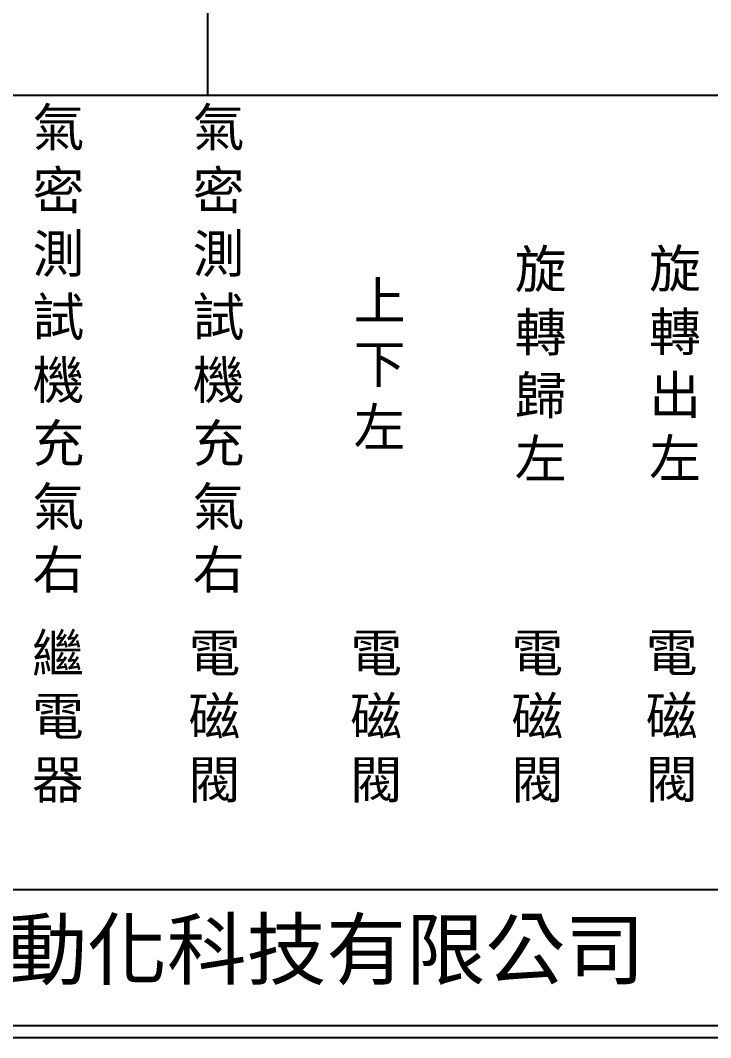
# Model space of a CAD drawing. Extents: x 889 to 1176, y 251 to 455.
# Drawn here: x 953.5 to 1024.5, y 251.2 to 355.8 of the extents above; entities that cross this region are included whole.
import ezdxf

# ---------------------------------------------------------------- set-up
doc = ezdxf.new("R2010")
doc.units = 0
doc.layers.get('0').update_dxf_attribs({"linetype": 'CONTINUOUS'})
doc.layers.add('圖框層', color=7, linetype='CONTINUOUS')
doc.layers.add('標尺寸層', color=3, linetype='CONTINUOUS')
doc.styles.add('CNS', font='romanc.shx', dxfattribs={"bigfont": 'chineset.shx'})
doc.styles.add('STSL', font='kaiu.ttf')

msp = doc.modelspace()

# ---------------------------------------------------------------- linework, layer by layer
msp.add_line((972.74, 367.81), (972.74, 348.15))
at = {"layer": '圖框層', "color": 7}
for p, q in [((890.32, 266.44), (1174.82, 266.44)), ((890.32, 252.44), (1174.82, 252.44)), ((889.07, 251.2), (1176.07, 251.2))]:
    msp.add_line(p, q, dxfattribs=at)
at = {"layer": '標尺寸層', "color": 7}
msp.add_line((893.82, 348.15), (1171.69, 348.15), dxfattribs=at)

# ---------------------------------------------------------------- texts
at = {"layer": '圖框層', "color": 4, "style": 'STSL'}
msp.add_text('泓陞自動化科技有限公司', height=6, dxfattribs=at).set_placement((927.67, 257.27))
at = {"layer": '標尺寸層', "color": 7, "char_height": 3.9, "attachment_point": 5, "style": 'CNS'}
for s, insert, width in [('{\\fDFKai-SB|b0|i0|c136|p65;\\T1.1;\\C0;氣密測試機充氣右}', (957.7, 321.87), 2.8481), ('{\\fDFKai-SB|b0|i0|c136|p65;\\T1.1;\\C0;氣密測試機充氣右}', (974.16, 321.87), 2.8481), ('{\\fDFKai-SB|b0|i0|c136|p65;旋轉歸左}', (1007, 320.36), 2.8481), ('{\\fDFKai-SB|b0|i0|c136|p65;旋轉出左}', (1020.81, 320.4), 2.8481), ('{\\fDFKai-SB|b0|i0|c136|p65;上下左}', (990.44, 320.36), 2.8481), ('{\\fDFKai-SB|b0|i0|c136|p65;繼電器}', (957.38, 284.04), 8.6627), ('{\\fDFKai-SB|b0|i0|c136|p65;電磁閥}', (973.47, 284.04), 8.6627), ('{\\fDFKai-SB|b0|i0|c136|p65;電磁閥}', (990.09, 284.04), 8.6627), ('{\\fDFKai-SB|b0|i0|c136|p65;電磁閥}', (1006.65, 284.04), 8.6627), ('{\\fDFKai-SB|b0|i0|c136|p65;電磁閥}', (1020.47, 284.07), 8.6627)]:
    msp.add_mtext(s, dxfattribs=dict(at, insert=insert, width=width))

doc.saveas('drawing.dxf')
